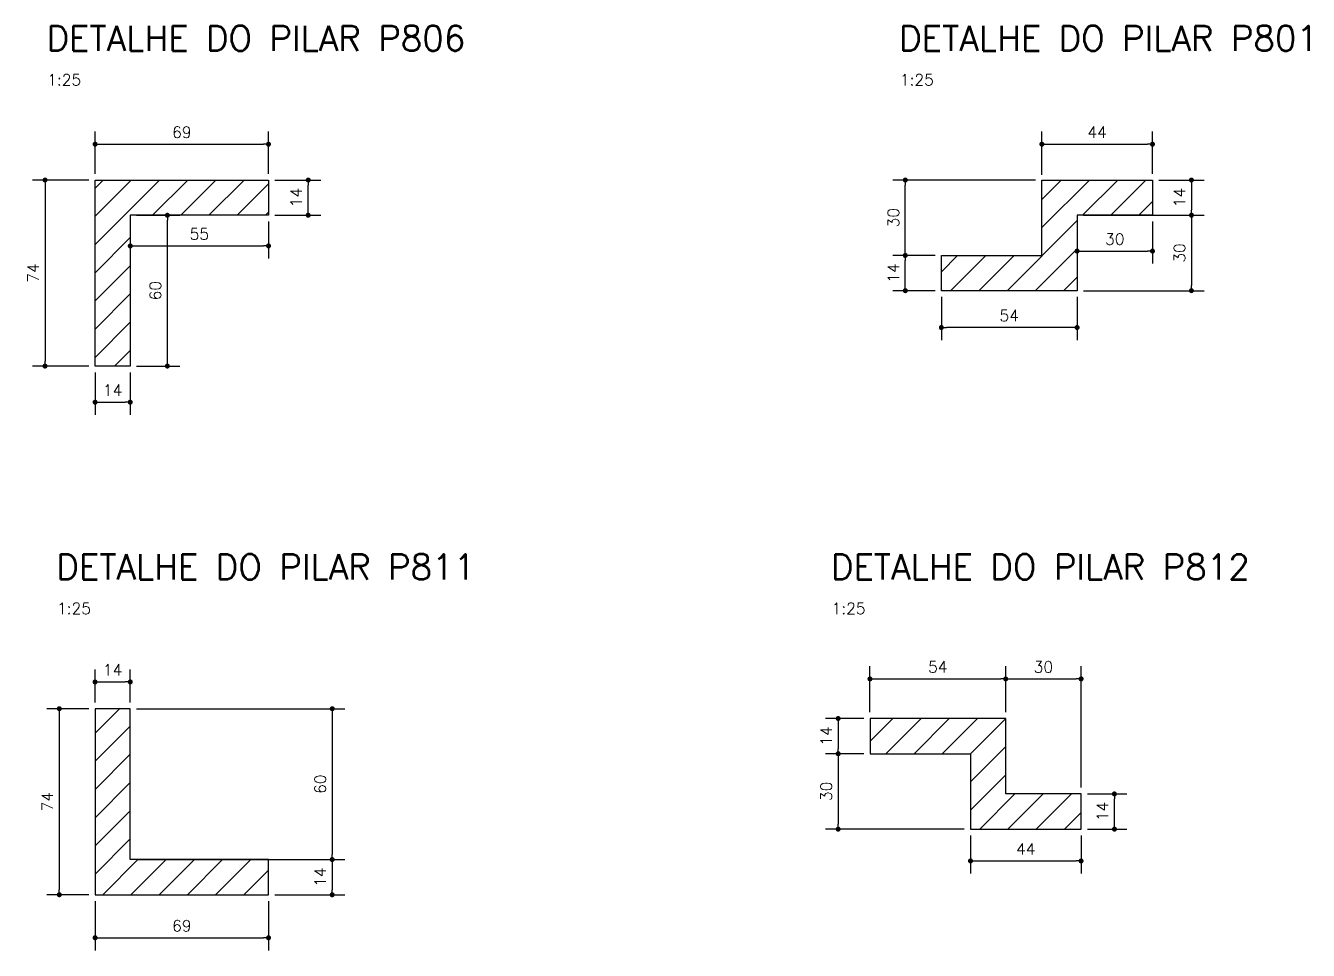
# Model space of a CAD drawing. Extents: x -14651 to 5271, y -4567 to 3191.
# Drawn here: x 4251 to 5271, y 2360 to 3095 of the extents above; entities that cross this region are included whole.
import ezdxf

# ---------------------------------------------------------------- set-up
doc = ezdxf.new("R2010")
doc.units = 0
doc.header["$LTSCALE"] = 25
for name, color, linetype in [('COTA', 1, 'Continuous'), ('P-S', 5, 'Continuous'), ('T1', 2, 'Continuous'), ('T3', 4, 'Continuous')]:
    doc.layers.add(name, color=color, linetype=linetype)
doc.styles.add('COTA', font='romans.shx')
doc.styles.add('Texto1', font='romans.shx', dxfattribs={"height": 9})
doc.styles.add('Texto3', font='romans.shx', dxfattribs={"height": 20})
doc.dimstyles.new('forma', dxfattribs={"dimscale": 5, "dimtxt": 1.8, "dimasz": 0.8, "dimexe": 2, "dimexo": 1, "dimgap": 1, "dimtad": 1, "dimdec": 1, "dimzin": 9, "dimtxsty": 'COTA', "dimblk1": 'DOT', "dimblk2": 'DOT', "dimsah": 1, "dimcen": 0, "dimdle": 1, "dimclrd": 256, "dimclre": 256, "dimclrt": 2, "dimadec": 0, "dimazin": 0, "dimtfac": 1, "dimtdec": 0, "dimtmove": 0, "dimatfit": 3, "dimfxl": 1, "dimtolj": 1, "dimtzin": 0, "dimarcsym": 0})

# ---------------------------------------------------------------- blocks, each defined once
blk = doc.blocks.new('_Dot')
at = {"color": 0, "linetype": 'ByBlock', "lineweight": -2}
blk.add_line((-0.5, 0), (-1, 0), dxfattribs=at)
at = {"color": 0, "linetype": 'ByBlock', "const_width": 0.5}
blk.add_lwpolyline([(-0.25, 0, 1), (0.25, 0, 1)], format="xyb", close=True, dxfattribs=at)
blk = doc.blocks.new('*D203')
at = {"layer": 'COTA', "lineweight": -2, "transparency": 16777216}
for p, q in [((4305.8, 2977.5), (4305.8, 3011)), ((4443.8, 2977.5), (4443.8, 3011)), ((4309.8, 3001), (4439.8, 3001))]:
    blk.add_line(p, q, dxfattribs=at)
at = {"layer": 'Defpoints', "color": 0, "transparency": 16777216}
for p in [(4443.8, 3001), (4305.8, 2972.5, 0), (4443.8, 2972.5, 0)]:
    blk.add_point(p, dxfattribs=at)
at = {"layer": 'COTA', "lineweight": -2, "transparency": 16777216, "xscale": 4, "yscale": 4, "zscale": 4, "rotation": 180}
blk.add_blockref('_Dot', (4305.8, 3001), dxfattribs=at)
at = {"layer": 'COTA', "lineweight": -2, "transparency": 16777216, "xscale": 4, "yscale": 4, "zscale": 4}
blk.add_blockref('_Dot', (4443.8, 3001), dxfattribs=at)
at = {"layer": 'COTA', "color": 2, "transparency": 16777216, "insert": (4374.8, 3010.5), "char_height": 9, "attachment_point": 5, "style": 'COTA'}
blk.add_mtext('\\A1;69 ', dxfattribs=at)
blk = doc.blocks.new('*D204')
at = {"layer": 'COTA', "lineweight": -2, "transparency": 16777216}
for p, q in [((4300.8, 2972.5), (4256, 2972.5)), ((4266, 2968.5), (4266, 2828.5)), ((4300.8, 2824.5), (4256, 2824.5))]:
    blk.add_line(p, q, dxfattribs=at)
at = {"layer": 'Defpoints', "color": 0, "transparency": 16777216}
for p in [(4305.8, 2972.5, 0), (4266, 2824.5), (4305.8, 2824.5, 0)]:
    blk.add_point(p, dxfattribs=at)
at = {"layer": 'COTA', "lineweight": -2, "transparency": 16777216, "xscale": 4, "yscale": 4, "zscale": 4}
for p, rotation in [((4266, 2972.5), 90), ((4266, 2824.5), 270)]:
    blk.add_blockref('_Dot', p, dxfattribs=dict(at, rotation=rotation))
at = {"layer": 'COTA', "color": 2, "transparency": 16777216, "insert": (4256.5, 2898.5), "char_height": 9, "attachment_point": 5, "rotation": 90, "style": 'COTA'}
blk.add_mtext('\\A1;74 ', dxfattribs=at)
blk = doc.blocks.new('*D205')
at = {"layer": 'COTA', "lineweight": -2, "transparency": 16777216}
for p, q in [((4305.8, 2819.5), (4305.8, 2785.8)), ((4333.8, 2819.5), (4333.8, 2785.8)), ((4309.8, 2795.8), (4329.8, 2795.8))]:
    blk.add_line(p, q, dxfattribs=at)
at = {"layer": 'Defpoints', "color": 0, "transparency": 16777216}
for p in [(4305.8, 2824.5, 0), (4333.8, 2824.5, 0), (4333.8, 2795.8)]:
    blk.add_point(p, dxfattribs=at)
at = {"layer": 'COTA', "lineweight": -2, "transparency": 16777216, "xscale": 4, "yscale": 4, "zscale": 4, "rotation": 180}
blk.add_blockref('_Dot', (4305.8, 2795.8), dxfattribs=at)
at = {"layer": 'COTA', "lineweight": -2, "transparency": 16777216, "xscale": 4, "yscale": 4, "zscale": 4}
blk.add_blockref('_Dot', (4333.8, 2795.8), dxfattribs=at)
at = {"layer": 'COTA', "color": 2, "transparency": 16777216, "insert": (4319.8, 2805.3), "char_height": 9, "attachment_point": 5, "style": 'COTA'}
blk.add_mtext('\\A1;14 ', dxfattribs=at)
blk = doc.blocks.new('*D206')
at = {"layer": 'COTA', "lineweight": -2, "transparency": 16777216}
for p, q in [((4338.8, 2944.5), (4373.3, 2944.5)), ((4363.3, 2828.5), (4363.3, 2940.5)), ((4338.8, 2824.5), (4373.3, 2824.5))]:
    blk.add_line(p, q, dxfattribs=at)
at = {"layer": 'Defpoints', "color": 0, "transparency": 16777216}
for p in [(4333.8, 2944.5, 0), (4363.3, 2944.5), (4333.8, 2824.5, 0)]:
    blk.add_point(p, dxfattribs=at)
at = {"layer": 'COTA', "lineweight": -2, "transparency": 16777216, "xscale": 4, "yscale": 4, "zscale": 4}
for p, rotation in [((4363.3, 2944.5), 90), ((4363.3, 2824.5), 270)]:
    blk.add_blockref('_Dot', p, dxfattribs=dict(at, rotation=rotation))
at = {"layer": 'COTA', "color": 2, "transparency": 16777216, "insert": (4353.8, 2884.5), "char_height": 9, "attachment_point": 5, "rotation": 90, "style": 'COTA'}
blk.add_mtext('\\A1;60 ', dxfattribs=at)
blk = doc.blocks.new('*D207')
at = {"layer": 'COTA', "lineweight": -2, "transparency": 16777216}
for p, q in [((4333.8, 2939.5), (4333.8, 2910.1)), ((4443.8, 2939.5), (4443.8, 2910.1)), ((4337.8, 2920.1), (4439.8, 2920.1))]:
    blk.add_line(p, q, dxfattribs=at)
at = {"layer": 'Defpoints', "color": 0, "transparency": 16777216}
for p in [(4333.8, 2944.5, 0), (4443.8, 2944.5, 0), (4443.8, 2920.1)]:
    blk.add_point(p, dxfattribs=at)
at = {"layer": 'COTA', "lineweight": -2, "transparency": 16777216, "xscale": 4, "yscale": 4, "zscale": 4, "rotation": 180}
blk.add_blockref('_Dot', (4333.8, 2920.1), dxfattribs=at)
at = {"layer": 'COTA', "lineweight": -2, "transparency": 16777216, "xscale": 4, "yscale": 4, "zscale": 4}
blk.add_blockref('_Dot', (4443.8, 2920.1), dxfattribs=at)
at = {"layer": 'COTA', "color": 2, "transparency": 16777216, "insert": (4388.8, 2929.6), "char_height": 9, "attachment_point": 5, "style": 'COTA'}
blk.add_mtext('\\A1;55 ', dxfattribs=at)
blk = doc.blocks.new('*D208')
at = {"layer": 'COTA', "lineweight": -2, "transparency": 16777216}
for p, q in [((4448.8, 2972.5), (4485.4, 2972.5)), ((4475.4, 2948.5), (4475.4, 2968.5)), ((4448.8, 2944.5), (4485.4, 2944.5))]:
    blk.add_line(p, q, dxfattribs=at)
at = {"layer": 'Defpoints', "color": 0, "transparency": 16777216}
for p in [(4443.8, 2972.5, 0), (4475.4, 2972.5), (4443.8, 2944.5, 0)]:
    blk.add_point(p, dxfattribs=at)
at = {"layer": 'COTA', "lineweight": -2, "transparency": 16777216, "xscale": 4, "yscale": 4, "zscale": 4}
for p, rotation in [((4475.4, 2972.5), 90), ((4475.4, 2944.5), 270)]:
    blk.add_blockref('_Dot', p, dxfattribs=dict(at, rotation=rotation))
at = {"layer": 'COTA', "color": 2, "transparency": 16777216, "insert": (4465.9, 2958.5), "char_height": 9, "attachment_point": 5, "rotation": 90, "style": 'COTA'}
blk.add_mtext('\\A1;14 ', dxfattribs=at)
blk = doc.blocks.new('*D209')
at = {"layer": 'COTA', "lineweight": -2, "transparency": 16777216}
for p, q in [((5059.2, 2976.6), (5059.2, 3011)), ((5147.2, 2977.5), (5147.2, 3011)), ((5063.2, 3001), (5143.2, 3001))]:
    blk.add_line(p, q, dxfattribs=at)
at = {"layer": 'Defpoints', "color": 0, "transparency": 16777216}
for p in [(5147.2, 3001), (5059.2, 2971.6, 0), (5147.2, 2972.5, 0)]:
    blk.add_point(p, dxfattribs=at)
at = {"layer": 'COTA', "lineweight": -2, "transparency": 16777216, "xscale": 4, "yscale": 4, "zscale": 4, "rotation": 180}
blk.add_blockref('_Dot', (5059.2, 3001), dxfattribs=at)
at = {"layer": 'COTA', "lineweight": -2, "transparency": 16777216, "xscale": 4, "yscale": 4, "zscale": 4}
blk.add_blockref('_Dot', (5147.2, 3001), dxfattribs=at)
at = {"layer": 'COTA', "color": 2, "transparency": 16777216, "insert": (5103.2, 3010.5), "char_height": 9, "attachment_point": 5, "style": 'COTA'}
blk.add_mtext('\\A1;44 ', dxfattribs=at)
blk = doc.blocks.new('*D210')
at = {"layer": 'COTA', "lineweight": -2, "transparency": 16777216}
for p, q in [((5152.2, 2972.5), (5188.2, 2972.5)), ((5178.2, 2968.5), (5178.2, 2948.5)), ((5152.2, 2944.5), (5188.2, 2944.5))]:
    blk.add_line(p, q, dxfattribs=at)
at = {"layer": 'Defpoints', "color": 0, "transparency": 16777216}
for p in [(5147.2, 2972.5, 0), (5147.2, 2944.5, 0), (5178.2, 2944.5)]:
    blk.add_point(p, dxfattribs=at)
at = {"layer": 'COTA', "lineweight": -2, "transparency": 16777216, "xscale": 4, "yscale": 4, "zscale": 4}
for p, rotation in [((5178.2, 2972.5), 90), ((5178.2, 2944.5), 270)]:
    blk.add_blockref('_Dot', p, dxfattribs=dict(at, rotation=rotation))
at = {"layer": 'COTA', "color": 2, "transparency": 16777216, "insert": (5168.7, 2958.5), "char_height": 9, "attachment_point": 5, "rotation": 90, "style": 'COTA'}
blk.add_mtext('\\A1;14 ', dxfattribs=at)
blk = doc.blocks.new('*D211')
at = {"layer": 'COTA', "lineweight": -2, "transparency": 16777216}
for p, q in [((5147.2, 2939.5), (5147.2, 2906)), ((5087.2, 2923), (5087.2, 2906)), ((5091.2, 2916), (5143.2, 2916))]:
    blk.add_line(p, q, dxfattribs=at)
at = {"layer": 'Defpoints', "color": 0, "transparency": 16777216}
for p in [(5147.2, 2944.5, 0), (5087.2, 2928, 0), (5147.2, 2916)]:
    blk.add_point(p, dxfattribs=at)
at = {"layer": 'COTA', "lineweight": -2, "transparency": 16777216, "xscale": 4, "yscale": 4, "zscale": 4, "rotation": 180}
blk.add_blockref('_Dot', (5087.2, 2916), dxfattribs=at)
at = {"layer": 'COTA', "lineweight": -2, "transparency": 16777216, "xscale": 4, "yscale": 4, "zscale": 4}
blk.add_blockref('_Dot', (5147.2, 2916), dxfattribs=at)
at = {"layer": 'COTA', "color": 2, "transparency": 16777216, "insert": (5117.2, 2925.5), "char_height": 9, "attachment_point": 5, "style": 'COTA'}
blk.add_mtext('\\A1;30 ', dxfattribs=at)
blk = doc.blocks.new('*D212')
at = {"layer": 'COTA', "lineweight": -2, "transparency": 16777216}
for p, q in [((5092.2, 2944.5), (5188.2, 2944.5)), ((5178.2, 2940.5), (5178.2, 2888.5)), ((5092.2, 2884.5), (5188.2, 2884.5))]:
    blk.add_line(p, q, dxfattribs=at)
at = {"layer": 'Defpoints', "color": 0, "transparency": 16777216}
for p in [(5087.2, 2944.5, 0), (5087.2, 2884.5, 0), (5178.2, 2884.5)]:
    blk.add_point(p, dxfattribs=at)
at = {"layer": 'COTA', "lineweight": -2, "transparency": 16777216, "xscale": 4, "yscale": 4, "zscale": 4}
for p, rotation in [((5178.2, 2944.5), 90), ((5178.2, 2884.5), 270)]:
    blk.add_blockref('_Dot', p, dxfattribs=dict(at, rotation=rotation))
at = {"layer": 'COTA', "color": 2, "transparency": 16777216, "insert": (5168.7, 2914.5), "char_height": 9, "attachment_point": 5, "rotation": 90, "style": 'COTA'}
blk.add_mtext('\\A1;30 ', dxfattribs=at)
blk = doc.blocks.new('*D213')
at = {"layer": 'COTA', "lineweight": -2, "transparency": 16777216}
for p, q in [((4979.2, 2879.5), (4979.2, 2845.2)), ((5087.2, 2879.5), (5087.2, 2845.2)), ((5083.2, 2855.2), (4983.2, 2855.2))]:
    blk.add_line(p, q, dxfattribs=at)
at = {"layer": 'Defpoints', "color": 0, "transparency": 16777216}
for p in [(4979.2, 2884.5, 0), (5087.2, 2884.5, 0), (4979.2, 2855.2)]:
    blk.add_point(p, dxfattribs=at)
at = {"layer": 'COTA', "lineweight": -2, "transparency": 16777216, "xscale": 4, "yscale": 4, "zscale": 4, "rotation": 180}
blk.add_blockref('_Dot', (4979.2, 2855.2), dxfattribs=at)
at = {"layer": 'COTA', "lineweight": -2, "transparency": 16777216, "xscale": 4, "yscale": 4, "zscale": 4}
blk.add_blockref('_Dot', (5087.2, 2855.2), dxfattribs=at)
at = {"layer": 'COTA', "color": 2, "transparency": 16777216, "insert": (5033.2, 2864.7), "char_height": 9, "attachment_point": 5, "style": 'COTA'}
blk.add_mtext('\\A1;54 ', dxfattribs=at)
blk = doc.blocks.new('*D214')
at = {"layer": 'COTA', "lineweight": -2, "transparency": 16777216}
for p, q in [((4974.2, 2912.5), (4940.5, 2912.5)), ((4950.5, 2888.5), (4950.5, 2908.5)), ((4974.2, 2884.5), (4940.5, 2884.5))]:
    blk.add_line(p, q, dxfattribs=at)
at = {"layer": 'Defpoints', "color": 0, "transparency": 16777216}
for p in [(4950.5, 2912.5), (4979.2, 2912.5, 0), (4979.2, 2884.5, 0)]:
    blk.add_point(p, dxfattribs=at)
at = {"layer": 'COTA', "lineweight": -2, "transparency": 16777216, "xscale": 4, "yscale": 4, "zscale": 4}
for p, rotation in [((4950.5, 2912.5), 90), ((4950.5, 2884.5), 270)]:
    blk.add_blockref('_Dot', p, dxfattribs=dict(at, rotation=rotation))
at = {"layer": 'COTA', "color": 2, "transparency": 16777216, "insert": (4941, 2898.5), "char_height": 9, "attachment_point": 5, "rotation": 90, "style": 'COTA'}
blk.add_mtext('\\A1;14 ', dxfattribs=at)
blk = doc.blocks.new('*D215')
at = {"layer": 'COTA', "lineweight": -2, "transparency": 16777216}
for p, q in [((5054.2, 2972.5), (4940.5, 2972.5)), ((4950.5, 2916.5), (4950.5, 2968.5)), ((4974.2, 2912.5), (4940.5, 2912.5))]:
    blk.add_line(p, q, dxfattribs=at)
at = {"layer": 'Defpoints', "color": 0, "transparency": 16777216}
for p in [(4950.5, 2972.5), (5059.2, 2972.5, 0), (4979.2, 2912.5, 0)]:
    blk.add_point(p, dxfattribs=at)
at = {"layer": 'COTA', "lineweight": -2, "transparency": 16777216, "xscale": 4, "yscale": 4, "zscale": 4}
for p, rotation in [((4950.5, 2972.5), 90), ((4950.5, 2912.5), 270)]:
    blk.add_blockref('_Dot', p, dxfattribs=dict(at, rotation=rotation))
at = {"layer": 'COTA', "color": 2, "transparency": 16777216, "insert": (4941, 2942.5), "char_height": 9, "attachment_point": 5, "rotation": 90, "style": 'COTA'}
blk.add_mtext('\\A1;30 ', dxfattribs=at)
blk = doc.blocks.new('*D216')
at = {"layer": 'COTA', "lineweight": -2, "transparency": 16777216}
for p, q in [((4305.8, 2557), (4305.8, 2583.3)), ((4333.8, 2557), (4333.8, 2583.3)), ((4309.8, 2573.3), (4329.8, 2573.3))]:
    blk.add_line(p, q, dxfattribs=at)
at = {"layer": 'Defpoints', "color": 0, "transparency": 16777216}
for p in [(4333.8, 2573.3), (4305.8, 2552, 0), (4333.8, 2552, 0)]:
    blk.add_point(p, dxfattribs=at)
at = {"layer": 'COTA', "lineweight": -2, "transparency": 16777216, "xscale": 4, "yscale": 4, "zscale": 4, "rotation": 180}
blk.add_blockref('_Dot', (4305.8, 2573.3), dxfattribs=at)
at = {"layer": 'COTA', "lineweight": -2, "transparency": 16777216, "xscale": 4, "yscale": 4, "zscale": 4}
blk.add_blockref('_Dot', (4333.8, 2573.3), dxfattribs=at)
at = {"layer": 'COTA', "color": 2, "transparency": 16777216, "insert": (4319.8, 2582.8), "char_height": 9, "attachment_point": 5, "style": 'COTA'}
blk.add_mtext('\\A1;14 ', dxfattribs=at)
blk = doc.blocks.new('*D217')
at = {"layer": 'COTA', "lineweight": -2, "transparency": 16777216}
for p, q in [((4300.8, 2552), (4267.3, 2552)), ((4277.3, 2548), (4277.3, 2408)), ((4300.8, 2404), (4267.3, 2404))]:
    blk.add_line(p, q, dxfattribs=at)
at = {"layer": 'Defpoints', "color": 0, "transparency": 16777216}
for p in [(4305.8, 2552, 0), (4277.3, 2404), (4305.8, 2404, 0)]:
    blk.add_point(p, dxfattribs=at)
at = {"layer": 'COTA', "lineweight": -2, "transparency": 16777216, "xscale": 4, "yscale": 4, "zscale": 4}
for p, rotation in [((4277.3, 2552), 90), ((4277.3, 2404), 270)]:
    blk.add_blockref('_Dot', p, dxfattribs=dict(at, rotation=rotation))
at = {"layer": 'COTA', "color": 2, "transparency": 16777216, "insert": (4267.8, 2478), "char_height": 9, "attachment_point": 5, "rotation": 90, "style": 'COTA'}
blk.add_mtext('\\A1;74 ', dxfattribs=at)
blk = doc.blocks.new('*D218')
at = {"layer": 'COTA', "lineweight": -2, "transparency": 16777216}
for p, q in [((4338.8, 2552), (4504.5, 2552)), ((4494.5, 2548), (4494.5, 2436)), ((4338.8, 2432), (4504.5, 2432))]:
    blk.add_line(p, q, dxfattribs=at)
at = {"layer": 'Defpoints', "color": 0, "transparency": 16777216}
for p in [(4333.8, 2552, 0), (4333.8, 2432, 0), (4494.5, 2432)]:
    blk.add_point(p, dxfattribs=at)
at = {"layer": 'COTA', "lineweight": -2, "transparency": 16777216, "xscale": 4, "yscale": 4, "zscale": 4}
for p, rotation in [((4494.5, 2552), 90), ((4494.5, 2432), 270)]:
    blk.add_blockref('_Dot', p, dxfattribs=dict(at, rotation=rotation))
at = {"layer": 'COTA', "color": 2, "transparency": 16777216, "insert": (4485, 2492), "char_height": 9, "attachment_point": 5, "rotation": 90, "style": 'COTA'}
blk.add_mtext('\\A1;60 ', dxfattribs=at)
blk = doc.blocks.new('*D219')
at = {"layer": 'COTA', "lineweight": -2, "transparency": 16777216}
for p, q in [((4338.8, 2432), (4504.5, 2432)), ((4494.5, 2428), (4494.5, 2408)), ((4448.8, 2404), (4504.5, 2404))]:
    blk.add_line(p, q, dxfattribs=at)
at = {"layer": 'Defpoints', "color": 0, "transparency": 16777216}
for p in [(4333.8, 2432, 0), (4443.8, 2404, 0), (4494.5, 2404)]:
    blk.add_point(p, dxfattribs=at)
at = {"layer": 'COTA', "lineweight": -2, "transparency": 16777216, "xscale": 4, "yscale": 4, "zscale": 4}
for p, rotation in [((4494.5, 2432), 90), ((4494.5, 2404), 270)]:
    blk.add_blockref('_Dot', p, dxfattribs=dict(at, rotation=rotation))
at = {"layer": 'COTA', "color": 2, "transparency": 16777216, "insert": (4485, 2418), "char_height": 9, "attachment_point": 5, "rotation": 90, "style": 'COTA'}
blk.add_mtext('\\A1;14 ', dxfattribs=at)
blk = doc.blocks.new('*D220')
at = {"layer": 'COTA', "lineweight": -2, "transparency": 16777216}
for p, q in [((4305.8, 2399), (4305.8, 2359.8)), ((4443.8, 2399), (4443.8, 2359.8)), ((4309.8, 2369.8), (4439.8, 2369.8))]:
    blk.add_line(p, q, dxfattribs=at)
at = {"layer": 'Defpoints', "color": 0, "transparency": 16777216}
for p in [(4305.8, 2404, 0), (4443.8, 2404, 0), (4443.8, 2369.8)]:
    blk.add_point(p, dxfattribs=at)
at = {"layer": 'COTA', "lineweight": -2, "transparency": 16777216, "xscale": 4, "yscale": 4, "zscale": 4, "rotation": 180}
blk.add_blockref('_Dot', (4305.8, 2369.8), dxfattribs=at)
at = {"layer": 'COTA', "lineweight": -2, "transparency": 16777216, "xscale": 4, "yscale": 4, "zscale": 4}
blk.add_blockref('_Dot', (4443.8, 2369.8), dxfattribs=at)
at = {"layer": 'COTA', "color": 2, "transparency": 16777216, "insert": (4374.8, 2379.3), "char_height": 9, "attachment_point": 5, "style": 'COTA'}
blk.add_mtext('\\A1;69 ', dxfattribs=at)
blk = doc.blocks.new('*D221')
at = {"layer": 'COTA', "lineweight": -2, "transparency": 16777216}
for p, q in [((4922.4, 2549.2), (4922.4, 2585.7)), ((5030.4, 2549.2), (5030.4, 2585.7)), ((4926.4, 2575.7), (5026.4, 2575.7))]:
    blk.add_line(p, q, dxfattribs=at)
at = {"layer": 'Defpoints', "color": 0, "transparency": 16777216}
for p in [(5030.4, 2575.7), (4922.4, 2544.2, 0), (5030.4, 2544.2, 0)]:
    blk.add_point(p, dxfattribs=at)
at = {"layer": 'COTA', "lineweight": -2, "transparency": 16777216, "xscale": 4, "yscale": 4, "zscale": 4, "rotation": 180}
blk.add_blockref('_Dot', (4922.4, 2575.7), dxfattribs=at)
at = {"layer": 'COTA', "lineweight": -2, "transparency": 16777216, "xscale": 4, "yscale": 4, "zscale": 4}
blk.add_blockref('_Dot', (5030.4, 2575.7), dxfattribs=at)
at = {"layer": 'COTA', "color": 2, "transparency": 16777216, "insert": (4976.4, 2585.2), "char_height": 9, "attachment_point": 5, "style": 'COTA'}
blk.add_mtext('\\A1;54 ', dxfattribs=at)
blk = doc.blocks.new('*D222')
at = {"layer": 'COTA', "lineweight": -2, "transparency": 16777216}
for p, q in [((5030.4, 2549.2), (5030.4, 2585.7)), ((5090.4, 2489.2), (5090.4, 2585.7)), ((5034.4, 2575.7), (5086.4, 2575.7))]:
    blk.add_line(p, q, dxfattribs=at)
at = {"layer": 'Defpoints', "color": 0, "transparency": 16777216}
for p in [(5090.4, 2575.7), (5030.4, 2544.2, 0), (5090.4, 2484.2, 0)]:
    blk.add_point(p, dxfattribs=at)
at = {"layer": 'COTA', "lineweight": -2, "transparency": 16777216, "xscale": 4, "yscale": 4, "zscale": 4, "rotation": 180}
blk.add_blockref('_Dot', (5030.4, 2575.7), dxfattribs=at)
at = {"layer": 'COTA', "lineweight": -2, "transparency": 16777216, "xscale": 4, "yscale": 4, "zscale": 4}
blk.add_blockref('_Dot', (5090.4, 2575.7), dxfattribs=at)
at = {"layer": 'COTA', "color": 2, "transparency": 16777216, "insert": (5060.4, 2585.2), "char_height": 9, "attachment_point": 5, "style": 'COTA'}
blk.add_mtext('\\A1;30 ', dxfattribs=at)
blk = doc.blocks.new('*D223')
at = {"layer": 'COTA', "lineweight": -2, "transparency": 16777216}
for p, q in [((4917.4, 2544.2), (4887.1, 2544.2)), ((4897.1, 2540.2), (4897.1, 2520.2)), ((4917.4, 2516.2), (4887.1, 2516.2))]:
    blk.add_line(p, q, dxfattribs=at)
at = {"layer": 'Defpoints', "color": 0, "transparency": 16777216}
for p in [(4922.4, 2544.2, 0), (4897.1, 2516.2), (4922.4, 2516.2, 0)]:
    blk.add_point(p, dxfattribs=at)
at = {"layer": 'COTA', "lineweight": -2, "transparency": 16777216, "xscale": 4, "yscale": 4, "zscale": 4}
for p, rotation in [((4897.1, 2544.2), 90), ((4897.1, 2516.2), 270)]:
    blk.add_blockref('_Dot', p, dxfattribs=dict(at, rotation=rotation))
at = {"layer": 'COTA', "color": 2, "transparency": 16777216, "insert": (4887.6, 2530.2), "char_height": 9, "attachment_point": 5, "rotation": 90, "style": 'COTA'}
blk.add_mtext('\\A1;14 ', dxfattribs=at)
blk = doc.blocks.new('*D224')
at = {"layer": 'COTA', "lineweight": -2, "transparency": 16777216}
for p, q in [((4917.4, 2516.2), (4887.1, 2516.2)), ((4897.1, 2512.2), (4897.1, 2460.2)), ((4997.4, 2456.2), (4887.1, 2456.2))]:
    blk.add_line(p, q, dxfattribs=at)
at = {"layer": 'Defpoints', "color": 0, "transparency": 16777216}
for p in [(4922.4, 2516.2, 0), (4897.1, 2456.2), (5002.4, 2456.2, 0)]:
    blk.add_point(p, dxfattribs=at)
at = {"layer": 'COTA', "lineweight": -2, "transparency": 16777216, "xscale": 4, "yscale": 4, "zscale": 4}
for p, rotation in [((4897.1, 2516.2), 90), ((4897.1, 2456.2), 270)]:
    blk.add_blockref('_Dot', p, dxfattribs=dict(at, rotation=rotation))
at = {"layer": 'COTA', "color": 2, "transparency": 16777216, "insert": (4887.6, 2486.2), "char_height": 9, "attachment_point": 5, "rotation": 90, "style": 'COTA'}
blk.add_mtext('\\A1;30 ', dxfattribs=at)
blk = doc.blocks.new('*D225')
at = {"layer": 'COTA', "lineweight": -2, "transparency": 16777216}
for p, q in [((5002.4, 2451.2), (5002.4, 2420.9)), ((5090.4, 2451.2), (5090.4, 2420.9)), ((5006.4, 2430.9), (5086.4, 2430.9))]:
    blk.add_line(p, q, dxfattribs=at)
at = {"layer": 'Defpoints', "color": 0, "transparency": 16777216}
for p in [(5002.4, 2456.2, 0), (5090.4, 2456.2, 0), (5090.4, 2430.9)]:
    blk.add_point(p, dxfattribs=at)
at = {"layer": 'COTA', "lineweight": -2, "transparency": 16777216, "xscale": 4, "yscale": 4, "zscale": 4, "rotation": 180}
blk.add_blockref('_Dot', (5002.4, 2430.9), dxfattribs=at)
at = {"layer": 'COTA', "lineweight": -2, "transparency": 16777216, "xscale": 4, "yscale": 4, "zscale": 4}
blk.add_blockref('_Dot', (5090.4, 2430.9), dxfattribs=at)
at = {"layer": 'COTA', "color": 2, "transparency": 16777216, "insert": (5046.4, 2440.4), "char_height": 9, "attachment_point": 5, "style": 'COTA'}
blk.add_mtext('\\A1;44 ', dxfattribs=at)
blk = doc.blocks.new('*D226')
at = {"layer": 'COTA', "lineweight": -2, "transparency": 16777216}
for p, q in [((5095.4, 2484.2), (5126.9, 2484.2)), ((5116.9, 2460.2), (5116.9, 2480.2)), ((5095.4, 2456.2), (5126.9, 2456.2))]:
    blk.add_line(p, q, dxfattribs=at)
at = {"layer": 'Defpoints', "color": 0, "transparency": 16777216}
for p in [(5090.4, 2484.2, 0), (5116.9, 2484.2), (5090.4, 2456.2, 0)]:
    blk.add_point(p, dxfattribs=at)
at = {"layer": 'COTA', "lineweight": -2, "transparency": 16777216, "xscale": 4, "yscale": 4, "zscale": 4}
for p, rotation in [((5116.9, 2484.2), 90), ((5116.9, 2456.2), 270)]:
    blk.add_blockref('_Dot', p, dxfattribs=dict(at, rotation=rotation))
at = {"layer": 'COTA', "color": 2, "transparency": 16777216, "insert": (5107.4, 2470.2), "char_height": 9, "attachment_point": 5, "rotation": 90, "style": 'COTA'}
blk.add_mtext('\\A1;14 ', dxfattribs=at)

msp = doc.modelspace()

# ---------------------------------------------------------------- hatches: boundary and pattern name
at = {"layer": 'COTA'}
h = msp.add_hatch(dxfattribs=at)
h.set_pattern_fill('ANSI31', color=256, scale=5)
h.set_pattern_definition([(45, (-7428.026, -5153.2), (-11.22532, 11.22532), [])])
h.paths.add_polyline_path([(4305.84, 2972.46), (4443.84, 2972.46), (4443.84, 2944.46), (4333.84, 2944.46), (4333.84, 2824.46), (4305.84, 2824.46)])
h = msp.add_hatch(dxfattribs=at)
h.set_pattern_fill('ANSI31', color=256, scale=5)
h.set_pattern_definition([(45, (-7174.626, -5213.2), (-11.22532, 11.22532), [])])
h.paths.add_polyline_path([(4979.24, 2912.46), (5059.24, 2912.46), (5059.24, 2972.46), (5147.24, 2972.46), (5147.24, 2944.46), (5087.24, 2944.46), (5087.24, 2884.46), (4979.24, 2884.46)])
h = msp.add_hatch(dxfattribs=at)
h.set_pattern_fill('ANSI31', color=256, scale=5)
h.set_pattern_definition([(45, (-7428.026, -3543.662), (-11.22532, 11.22532), [])])
h.paths.add_polyline_path([(4305.84, 2404), (4443.84, 2404), (4443.84, 2432), (4333.84, 2432), (4333.84, 2552), (4305.84, 2552)])
h = msp.add_hatch(dxfattribs=at)
h.set_pattern_fill('ANSI31', color=256, scale=5)
h.set_pattern_definition([(45, (-7231.422, -3431.429), (-11.22532, 11.22532), [])])
h.paths.add_polyline_path([(4922.45, 2516.23), (5002.45, 2516.23), (5002.45, 2456.23), (5090.45, 2456.23), (5090.45, 2484.23), (5030.45, 2484.23), (5030.45, 2544.23), (4922.45, 2544.23)])

# ---------------------------------------------------------------- linework, layer by layer
at = {"layer": 'P-S', "elevation": -0.04}
for points in [[(4305.84, 2972.46), (4443.84, 2972.46), (4443.84, 2944.46), (4333.84, 2944.46), (4333.84, 2824.46), (4305.84, 2824.46), (4305.84, 2972.46)], [(4979.24, 2912.46), (5059.24, 2912.46), (5059.24, 2972.46), (5147.24, 2972.46), (5147.24, 2944.46), (5087.24, 2944.46), (5087.24, 2884.46), (4979.24, 2884.46), (4979.24, 2912.46)], [(4305.84, 2404), (4443.84, 2404), (4443.84, 2432), (4333.84, 2432), (4333.84, 2552), (4305.84, 2552), (4305.84, 2404)], [(4922.45, 2516.23), (5002.45, 2516.23), (5002.45, 2456.23), (5090.45, 2456.23), (5090.45, 2484.23), (5030.45, 2484.23), (5030.45, 2544.23), (4922.45, 2544.23), (4922.45, 2516.23)]]:
    msp.add_lwpolyline(points, dxfattribs=at)

# ---------------------------------------------------------------- texts
at = {"layer": 'T1', "style": 'Texto1'}
for p in [(4267.71, 3047.71, -0.04), (4946.18, 3047.71, -0.04), (4275.51, 2627.25, -0.04), (4891.86, 2627.25, -0.04)]:
    msp.add_text('1:25', height=9, dxfattribs=at).set_placement(p)
at = {"layer": 'T3', "style": 'Texto3'}
for s, p in [('DETALHE DO PILAR P806', (4267.03, 3075.28, -0.04)), ('DETALHE DO PILAR P801', (4945.51, 3075.28, -0.04)), ('DETALHE DO PILAR P811', (4274.84, 2654.82, -0.04)), ('DETALHE DO PILAR P812', (4891.18, 2654.82, -0.04))]:
    msp.add_text(s, height=20, dxfattribs=at).set_placement(p)

# ---------------------------------------------------------------- dimensions: what is measured, and where the dimension line sits
at = {"layer": 'COTA'}
for base, p1, p2, picture, middle in [((4443.84, 3001.01), (4305.84, 2972.46, -0.04), (4443.84, 2972.46, -0.04), '*D203', (4374.84, 3010.51)), ((5147.24, 3001.01), (5059.24, 2971.63, -0.04), (5147.24, 2972.46, -0.04), '*D209', (5103.24, 3010.51)), ((4443.84, 2920.1), (4333.84, 2944.46, -0.04), (4443.84, 2944.46, -0.04), '*D207', (4388.84, 2929.6)), ((5147.24, 2916), (5087.24, 2928.01, -0.04), (5147.24, 2944.46, -0.04), '*D211', (5117.24, 2925.5)), ((4979.24, 2855.22), (5087.24, 2884.46, -0.04), (4979.24, 2884.46, -0.04), '*D213', (5033.24, 2864.72)), ((4333.84, 2795.78), (4305.84, 2824.46, -0.04), (4333.84, 2824.46, -0.04), '*D205', (4319.84, 2805.28)), ((4333.84, 2573.27), (4305.84, 2552, -0.04), (4333.84, 2552, -0.04), '*D216', (4319.84, 2582.77)), ((5030.45, 2575.71), (4922.45, 2544.23, -0.04), (5030.45, 2544.23, -0.04), '*D221', (4976.45, 2585.21)), ((5090.45, 2575.71), (5030.45, 2544.23, -0.04), (5090.45, 2484.23, -0.04), '*D222', (5060.45, 2585.21)), ((5090.45, 2430.87), (5002.45, 2456.23, -0.04), (5090.45, 2456.23, -0.04), '*D225', (5046.45, 2440.37)), ((4443.84, 2369.8), (4305.84, 2404, -0.04), (4443.84, 2404, -0.04), '*D220', (4374.84, 2379.3))]:
    dim = msp.add_linear_dim(base=base, p1=p1, p2=p2, dimstyle='forma', override={"dimlfac": 0.5, "dimpost": ' '}, dxfattribs=at)
    dim.commit()
    dim.dimension.update_dxf_attribs({"geometry": picture, "text_midpoint": middle})
for base, p1, p2, picture, middle in [((4265.96, 2824.46), (4305.84, 2972.46, -0.04), (4305.84, 2824.46, -0.04), '*D204', (4256.46, 2898.46)), ((4475.43, 2972.46), (4443.84, 2944.46, -0.04), (4443.84, 2972.46, -0.04), '*D208', (4465.93, 2958.46)), ((4950.46, 2972.46), (4979.24, 2912.46, -0.04), (5059.24, 2972.46, -0.04), '*D215', (4940.96, 2942.46)), ((5178.2, 2944.46), (5147.24, 2972.46, -0.04), (5147.24, 2944.46, -0.04), '*D210', (5168.7, 2958.46)), ((4363.32, 2944.46), (4333.84, 2824.46, -0.04), (4333.84, 2944.46, -0.04), '*D206', (4353.82, 2884.46)), ((5178.2, 2884.46), (5087.24, 2944.46, -0.04), (5087.24, 2884.46, -0.04), '*D212', (5168.7, 2914.46)), ((4950.46, 2912.46), (4979.24, 2884.46, -0.04), (4979.24, 2912.46, -0.04), '*D214', (4940.96, 2898.46)), ((4277.33, 2404), (4305.84, 2552, -0.04), (4305.84, 2404, -0.04), '*D217', (4267.83, 2478)), ((4494.54, 2432), (4333.84, 2552, -0.04), (4333.84, 2432, -0.04), '*D218', (4485.04, 2492)), ((4897.1, 2516.23), (4922.45, 2544.23, -0.04), (4922.45, 2516.23, -0.04), '*D223', (4887.6, 2530.23)), ((4897.1, 2456.23), (4922.45, 2516.23, -0.04), (5002.45, 2456.23, -0.04), '*D224', (4887.6, 2486.23)), ((5116.87, 2484.23), (5090.45, 2456.23, -0.04), (5090.45, 2484.23, -0.04), '*D226', (5107.37, 2470.23)), ((4494.54, 2404), (4333.84, 2432, -0.04), (4443.84, 2404, -0.04), '*D219', (4485.04, 2418))]:
    dim = msp.add_linear_dim(base=base, p1=p1, p2=p2, angle=90, dimstyle='forma', override={"dimlfac": 0.5, "dimpost": ' '}, dxfattribs=at)
    dim.commit()
    dim.dimension.update_dxf_attribs({"geometry": picture, "text_midpoint": middle})

doc.saveas('drawing.dxf')
